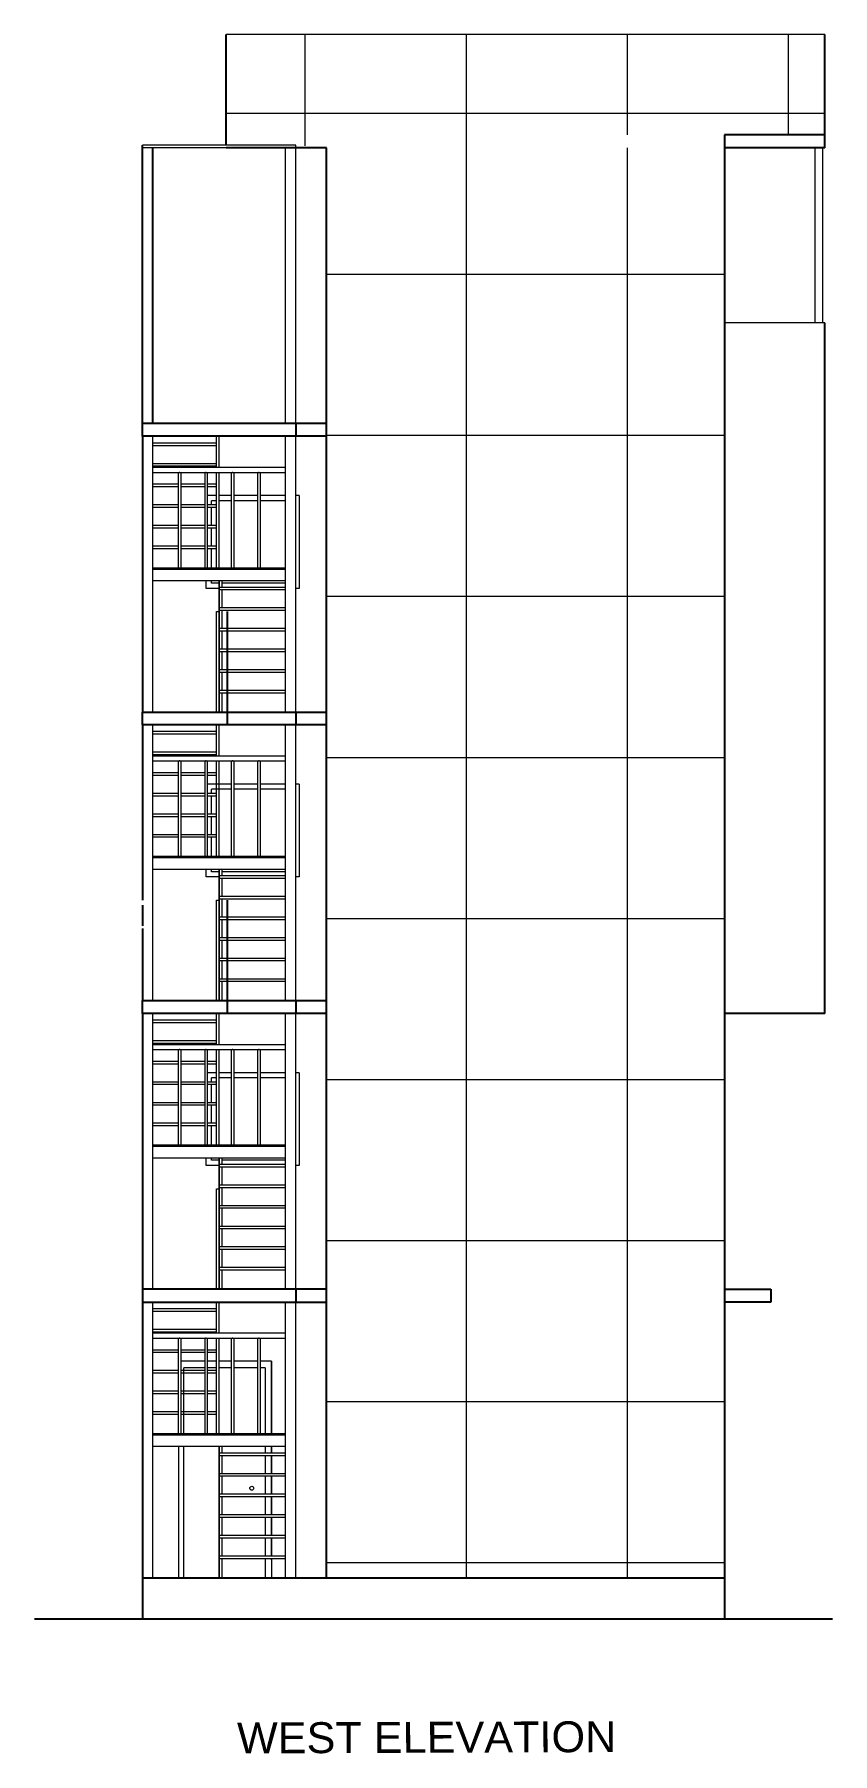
# Model space of a CAD drawing. Header units: inches. Extents: x 151827 to 346502, y -56182 to -23217.
# Drawn here: x 165686 to 165995, y -27504 to -26837 of the extents above; entities that cross this region are included whole.
import ezdxf

# ---------------------------------------------------------------- set-up
doc = ezdxf.new("R2010")
doc.units = ezdxf.units.IN
doc.header["$LTSCALE"] = 5
doc.header["$MEASUREMENT"] = 0
for name, color, linetype, lineweight in [('A-WALL', 7, 'Continuous', 9), ('DOOR', 62, 'Continuous', 0), ('Railing', 43, 'Continuous', 18), ('win', 5, 'Continuous', 18)]:
    doc.layers.add(name, color=color, linetype=linetype, lineweight=lineweight)
doc.layers.add('column', color=4, linetype='Continuous')
doc.layers.add('WALL', color=7, linetype='Continuous')
doc.styles.add('DIMTEXT', font='arial.ttf', dxfattribs={"height": 8})

msp = doc.modelspace()

# ---------------------------------------------------------------- hatches: boundary and pattern name
at = {"layer": 'A-WALL', "ltscale": 5}
h = msp.add_hatch(dxfattribs=at)
h.set_pattern_fill('ANSI37', color=256, scale=500, angle=45)
h.set_pattern_definition([(90, (-8834.364, 757.605), (-62.5, 0), []), (180, (-8834.364, 757.605), (-4e-15, -62.5), [])])
h.paths.add_polyline_path([(165953.27, -26948.76), (165953.27, -26880.76), (165903.74, -26880.76), (165903.74, -26875.76), (165992.27, -26875.76), (165992.27, -26836.76), (165883.26, -26836.76), (165759.99, -26836.76), (165759.99, -26879.76), (165786.99, -26879.76), (165798.99, -26880.76), (165798.99, -26948.76), (165798.99, -27435.76), (165953.27, -27435.76)])

# ---------------------------------------------------------------- linework, layer by layer
for p, q in [((165786.99, -26879.76, -72.71), (165727.6, -26879.76, -72.71)), ((165759.99, -26880.76, -72.71), (165727.6, -26880.76, -72.71)), ((165782.99, -26987.76, -72.71), (165782.99, -26880.76, -72.71)), ((165786.99, -26987.76, -72.71), (165786.99, -26879.76, -72.71)), ((165988.52, -26948.76, -72.71), (165988.52, -26880.76, -72.71)), ((165991.52, -26948.76, -72.71), (165991.52, -26880.76, -72.71)), ((165731.6, -27099.76, -72.71), (165731.6, -26992.76, -72.71)), ((165731.6, -26995.26, -72.71), (165756.3, -26995.26, -72.71)), ((165731.6, -26996.26, -72.71), (165756.3, -26996.26, -72.71)), ((165756.3, -27004.76, -72.71), (165756.3, -26992.76, -72.71)), ((165757.3, -27004.76, -72.71), (165757.3, -26992.76, -72.71)), ((165782.99, -27099.76, -72.71), (165782.99, -26992.76, -72.71)), ((165786.99, -27099.76, -72.71), (165786.99, -26992.76, -72.71)), ((165731.6, -27003.26, -72.71), (165756.3, -27003.26, -72.71)), ((165731.6, -27004.26, -72.71), (165756.3, -27004.26, -72.71)), ((165731.6, -27004.76, -72.71), (165782.99, -27004.76, -72.71)), ((165731.6, -27006.76, -72.71), (165782.99, -27006.76, -72.71)), ((165741.38, -27006.76, -72.71), (165741.38, -27043.76, -72.71)), ((165742.38, -27006.76, -72.71), (165742.38, -27043.76, -72.71)), ((165751.66, -27006.76, -72.71), (165751.66, -27043.76, -72.71)), ((165752.66, -27006.76, -72.71), (165752.66, -27043.76, -72.71)), ((165756.3, -27043.76, -72.71), (165756.3, -27006.76, -72.71)), ((165757.3, -27043.76, -72.71), (165757.3, -27006.76, -72.71)), ((165761.93, -27006.76, -72.71), (165761.93, -27043.76, -72.71)), ((165762.93, -27006.76, -72.71), (165762.93, -27043.76, -72.71)), ((165772.21, -27006.76, -72.71), (165772.21, -27043.76, -72.71)), ((165773.21, -27006.76, -72.71), (165773.21, -27043.76, -72.71)), ((165731.6, -27011.26, -72.71), (165741.38, -27011.26, -72.71)), ((165731.6, -27012.26, -72.71), (165741.38, -27012.26, -72.71)), ((165742.38, -27011.26, -72.71), (165751.66, -27011.26, -72.71)), ((165742.38, -27012.26, -72.71), (165751.66, -27012.26, -72.71)), ((165752.66, -27011.26, -72.71), (165756.3, -27011.26, -72.71)), ((165752.66, -27012.26, -72.71), (165756.3, -27012.26, -72.71)), ((165731.6, -27019.26, -72.71), (165741.38, -27019.26, -72.71)), ((165731.6, -27020.26, -72.71), (165741.38, -27020.26, -72.71)), ((165742.38, -27019.26, -72.71), (165751.66, -27019.26, -72.71)), ((165742.38, -27020.26, -72.71), (165751.66, -27020.26, -72.71)), ((165752.66, -27019.26, -72.71), (165756.3, -27019.26, -72.71)), ((165752.66, -27020.26, -72.71), (165756.3, -27020.26, -72.71)), ((165731.6, -27027.26, -72.71), (165741.38, -27027.26, -72.71)), ((165731.6, -27028.26, -72.71), (165741.38, -27028.26, -72.71)), ((165742.38, -27027.26, -72.71), (165751.66, -27027.26, -72.71)), ((165742.38, -27028.26, -72.71), (165751.66, -27028.26, -72.71)), ((165752.66, -27027.26, -72.71), (165756.3, -27027.26, -72.71)), ((165752.66, -27028.26, -72.71), (165756.3, -27028.26, -72.71)), ((165731.6, -27035.26, -72.71), (165741.38, -27035.26, -72.71)), ((165731.6, -27036.26, -72.71), (165741.38, -27036.26, -72.71)), ((165742.38, -27035.26, -72.71), (165751.66, -27035.26, -72.71)), ((165742.38, -27036.26, -72.71), (165751.66, -27036.26, -72.71)), ((165752.66, -27035.26, -72.71), (165756.3, -27035.26, -72.71)), ((165752.66, -27036.26, -72.71), (165756.3, -27036.26, -72.71)), ((165731.6, -27043.76, -72.71), (165757.3, -27043.76, -72.71)), ((165757.3, -27043.76, -72.71), (165782.99, -27043.76, -72.71)), ((165731.6, -27044.26, -72.71), (165757.3, -27044.26, -72.71)), ((165731.6, -27048.76, -72.71), (165757.3, -27048.76, -72.71)), ((165757.3, -27044.26, -72.71), (165782.99, -27044.26, -72.71)), ((165757.3, -27048.76, -72.71), (165757.3, -27099.76, -72.71)), ((165757.3, -27099.76, -72.71), (165757.3, -27048.76, -72.71)), ((165757.3, -27048.76, -72.71), (165782.99, -27048.76, -72.71)), ((165758.3, -27048.76, -72.71), (165758.3, -27051.26, -72.71)), ((165757.3, -27051.26, -72.71), (165782.99, -27051.26, -72.71)), ((165757.3, -27052.26, -72.71), (165782.99, -27052.26, -72.71)), ((165758.3, -27052.26, -72.71), (165758.3, -27059.26, -72.71)), ((165758.3, -27052.26, -72.71), (165758.3, -27059.26, -72.71)), ((165756.3, -27099.76, -72.71), (165756.3, -27060.76, -72.71)), ((165756.3, -27060.76, -72.71), (165757.3, -27060.76, -72.71)), ((165757.3, -27059.26, -72.71), (165782.99, -27059.26, -72.71)), ((165757.3, -27060.26, -72.71), (165782.99, -27060.26, -72.71)), ((165758.3, -27060.26, -72.71), (165758.3, -27067.26, -72.71)), ((165758.3, -27060.26, -72.71), (165758.3, -27067.26, -72.71)), ((165757.3, -27067.26, -72.71), (165782.99, -27067.26, -72.71)), ((165757.3, -27068.26, -72.71), (165782.99, -27068.26, -72.71)), ((165758.3, -27068.26, -72.71), (165758.3, -27075.26, -72.71)), ((165758.3, -27068.26, -72.71), (165758.3, -27075.26, -72.71)), ((165757.3, -27075.26, -72.71), (165782.99, -27075.26, -72.71)), ((165757.3, -27076.26, -72.71), (165782.99, -27076.26, -72.71)), ((165758.3, -27076.26, -72.71), (165758.3, -27083.26, -72.71)), ((165758.3, -27076.26, -72.71), (165758.3, -27083.26, -72.71)), ((165757.3, -27083.26, -72.71), (165782.99, -27083.26, -72.71)), ((165757.3, -27084.26, -72.71), (165782.99, -27084.26, -72.71)), ((165758.3, -27084.26, -72.71), (165758.3, -27091.26, -72.71)), ((165758.3, -27084.26, -72.71), (165758.3, -27091.26, -72.71)), ((165757.3, -27091.26, -72.71), (165782.99, -27091.26, -72.71)), ((165757.3, -27092.26, -72.71), (165782.99, -27092.26, -72.71)), ((165758.3, -27092.26, -72.71), (165758.3, -27099.76, -72.71)), ((165758.3, -27092.26, -72.71), (165758.3, -27099.76, -72.71)), ((165731.6, -27211.76, -72.71), (165731.6, -27104.76, -72.71)), ((165731.6, -27107.26, -72.71), (165756.3, -27107.26, -72.71)), ((165731.6, -27108.26, -72.71), (165756.3, -27108.26, -72.71)), ((165756.3, -27116.76, -72.71), (165756.3, -27104.76, -72.71)), ((165757.3, -27116.76, -72.71), (165757.3, -27104.76, -72.71)), ((165782.99, -27211.76, -72.71), (165782.99, -27104.76, -72.71)), ((165786.99, -27211.76, -72.71), (165786.99, -27104.76, -72.71)), ((165731.6, -27115.26, -72.71), (165756.3, -27115.26, -72.71)), ((165731.6, -27116.26, -72.71), (165756.3, -27116.26, -72.71)), ((165731.6, -27116.76, -72.71), (165782.99, -27116.76, -72.71)), ((165731.6, -27118.76, -72.71), (165782.99, -27118.76, -72.71)), ((165731.6, -27123.26, -72.71), (165741.38, -27123.26, -72.71)), ((165741.38, -27118.76, -72.71), (165741.38, -27155.76, -72.71)), ((165742.38, -27118.76, -72.71), (165742.38, -27155.76, -72.71)), ((165742.38, -27123.26, -72.71), (165751.66, -27123.26, -72.71)), ((165751.66, -27118.76, -72.71), (165751.66, -27155.76, -72.71)), ((165752.66, -27118.76, -72.71), (165752.66, -27155.76, -72.71)), ((165752.66, -27123.26, -72.71), (165756.3, -27123.26, -72.71)), ((165756.3, -27155.76, -72.71), (165756.3, -27118.76, -72.71)), ((165757.3, -27155.76, -72.71), (165757.3, -27118.76, -72.71)), ((165761.93, -27118.76, -72.71), (165761.93, -27155.76, -72.71)), ((165762.93, -27118.76, -72.71), (165762.93, -27155.76, -72.71)), ((165772.21, -27118.76, -72.71), (165772.21, -27155.76, -72.71)), ((165773.21, -27118.76, -72.71), (165773.21, -27155.76, -72.71)), ((165731.6, -27124.26, -72.71), (165741.38, -27124.26, -72.71)), ((165742.38, -27124.26, -72.71), (165751.66, -27124.26, -72.71)), ((165752.66, -27124.26, -72.71), (165756.3, -27124.26, -72.71)), ((165731.6, -27131.26, -72.71), (165741.38, -27131.26, -72.71)), ((165731.6, -27132.26, -72.71), (165741.38, -27132.26, -72.71)), ((165742.38, -27131.26, -72.71), (165751.66, -27131.26, -72.71)), ((165742.38, -27132.26, -72.71), (165751.66, -27132.26, -72.71)), ((165752.66, -27131.26, -72.71), (165756.3, -27131.26, -72.71)), ((165752.66, -27132.26, -72.71), (165756.3, -27132.26, -72.71)), ((165731.6, -27139.26, -72.71), (165741.38, -27139.26, -72.71)), ((165731.6, -27140.26, -72.71), (165741.38, -27140.26, -72.71)), ((165742.38, -27139.26, -72.71), (165751.66, -27139.26, -72.71)), ((165742.38, -27140.26, -72.71), (165751.66, -27140.26, -72.71)), ((165752.66, -27139.26, -72.71), (165756.3, -27139.26, -72.71)), ((165752.66, -27140.26, -72.71), (165756.3, -27140.26, -72.71)), ((165731.6, -27147.26, -72.71), (165741.38, -27147.26, -72.71)), ((165731.6, -27148.26, -72.71), (165741.38, -27148.26, -72.71)), ((165742.38, -27147.26, -72.71), (165751.66, -27147.26, -72.71)), ((165742.38, -27148.26, -72.71), (165751.66, -27148.26, -72.71)), ((165752.66, -27147.26, -72.71), (165756.3, -27147.26, -72.71)), ((165752.66, -27148.26, -72.71), (165756.3, -27148.26, -72.71)), ((165731.6, -27155.76, -72.71), (165757.3, -27155.76, -72.71)), ((165731.6, -27156.26, -72.71), (165757.3, -27156.26, -72.71)), ((165757.3, -27155.76, -72.71), (165782.99, -27155.76, -72.71)), ((165757.3, -27156.26, -72.71), (165782.99, -27156.26, -72.71)), ((165731.6, -27160.76, -72.71), (165757.3, -27160.76, -72.71)), ((165757.3, -27160.76, -72.71), (165757.3, -27211.76, -72.71)), ((165757.3, -27211.76, -72.71), (165757.3, -27160.76, -72.71)), ((165757.3, -27160.76, -72.71), (165782.99, -27160.76, -72.71)), ((165757.3, -27163.26, -72.71), (165782.99, -27163.26, -72.71)), ((165758.3, -27160.76, -72.71), (165758.3, -27163.26, -72.71)), ((165757.3, -27164.26, -72.71), (165782.99, -27164.26, -72.71)), ((165758.3, -27164.26, -72.71), (165758.3, -27171.26, -72.71)), ((165758.3, -27164.26, -72.71), (165758.3, -27171.26, -72.71)), ((165756.3, -27211.76, -72.71), (165756.3, -27172.76, -72.71)), ((165756.3, -27172.76, -72.71), (165757.3, -27172.76, -72.71)), ((165757.3, -27171.26, -72.71), (165782.99, -27171.26, -72.71)), ((165757.3, -27172.26, -72.71), (165782.99, -27172.26, -72.71)), ((165758.3, -27172.26, -72.71), (165758.3, -27179.26, -72.71)), ((165758.3, -27172.26, -72.71), (165758.3, -27179.26, -72.71)), ((165757.3, -27179.26, -72.71), (165782.99, -27179.26, -72.71)), ((165757.3, -27180.26, -72.71), (165782.99, -27180.26, -72.71)), ((165758.3, -27180.26, -72.71), (165758.3, -27187.26, -72.71)), ((165758.3, -27180.26, -72.71), (165758.3, -27187.26, -72.71)), ((165757.3, -27187.26, -72.71), (165782.99, -27187.26, -72.71)), ((165757.3, -27188.26, -72.71), (165782.99, -27188.26, -72.71)), ((165758.3, -27188.26, -72.71), (165758.3, -27195.26, -72.71)), ((165758.3, -27188.26, -72.71), (165758.3, -27195.26, -72.71)), ((165757.3, -27195.26, -72.71), (165782.99, -27195.26, -72.71)), ((165757.3, -27196.26, -72.71), (165782.99, -27196.26, -72.71)), ((165758.3, -27196.26, -72.71), (165758.3, -27203.26, -72.71)), ((165758.3, -27196.26, -72.71), (165758.3, -27203.26, -72.71)), ((165757.3, -27203.26, -72.71), (165782.99, -27203.26, -72.71)), ((165757.3, -27204.26, -72.71), (165782.99, -27204.26, -72.71)), ((165758.3, -27204.26, -72.71), (165758.3, -27211.76, -72.71)), ((165758.3, -27204.26, -72.71), (165758.3, -27211.76, -72.71)), ((165731.6, -27323.76, -72.71), (165731.6, -27216.76, -72.71)), ((165756.3, -27228.76, -72.71), (165756.3, -27216.76, -72.71)), ((165757.3, -27228.76, -72.71), (165757.3, -27216.76, -72.71)), ((165782.99, -27323.76, -72.71), (165782.99, -27216.76, -72.71)), ((165786.99, -27323.76, -72.71), (165786.99, -27216.76, -72.71)), ((165731.6, -27219.26, -72.71), (165756.3, -27219.26, -72.71)), ((165731.6, -27220.26, -72.71), (165756.3, -27220.26, -72.71)), ((165731.6, -27227.26, -72.71), (165756.3, -27227.26, -72.71)), ((165731.6, -27228.26, -72.71), (165756.3, -27228.26, -72.71)), ((165731.6, -27228.76, -72.71), (165782.99, -27228.76, -72.71)), ((165731.6, -27230.76, -72.71), (165782.99, -27230.76, -72.71)), ((165741.38, -27230.76, -72.71), (165741.38, -27267.76, -72.71)), ((165742.38, -27230.76, -72.71), (165742.38, -27267.76, -72.71)), ((165751.66, -27230.76, -72.71), (165751.66, -27267.76, -72.71)), ((165752.66, -27230.76, -72.71), (165752.66, -27267.76, -72.71)), ((165756.3, -27267.76, -72.71), (165756.3, -27230.76, -72.71)), ((165757.3, -27267.76, -72.71), (165757.3, -27230.76, -72.71)), ((165761.93, -27230.76, -72.71), (165761.93, -27267.76, -72.71)), ((165762.93, -27230.76, -72.71), (165762.93, -27267.76, -72.71)), ((165772.21, -27230.76, -72.71), (165772.21, -27267.76, -72.71)), ((165773.21, -27230.76, -72.71), (165773.21, -27267.76, -72.71)), ((165731.6, -27235.26, -72.71), (165741.38, -27235.26, -72.71)), ((165731.6, -27236.26, -72.71), (165741.38, -27236.26, -72.71)), ((165742.38, -27235.26, -72.71), (165751.66, -27235.26, -72.71)), ((165742.38, -27236.26, -72.71), (165751.66, -27236.26, -72.71)), ((165752.66, -27235.26, -72.71), (165756.3, -27235.26, -72.71)), ((165752.66, -27236.26, -72.71), (165756.3, -27236.26, -72.71)), ((165731.6, -27243.26, -72.71), (165741.38, -27243.26, -72.71)), ((165742.38, -27243.26, -72.71), (165751.66, -27243.26, -72.71)), ((165752.66, -27243.26, -72.71), (165756.3, -27243.26, -72.71)), ((165731.6, -27244.26, -72.71), (165741.38, -27244.26, -72.71)), ((165742.38, -27244.26, -72.71), (165751.66, -27244.26, -72.71)), ((165752.66, -27244.26, -72.71), (165756.3, -27244.26, -72.71)), ((165731.6, -27251.26, -72.71), (165741.38, -27251.26, -72.71)), ((165731.6, -27252.26, -72.71), (165741.38, -27252.26, -72.71)), ((165742.38, -27251.26, -72.71), (165751.66, -27251.26, -72.71)), ((165742.38, -27252.26, -72.71), (165751.66, -27252.26, -72.71)), ((165752.66, -27251.26, -72.71), (165756.3, -27251.26, -72.71)), ((165752.66, -27252.26, -72.71), (165756.3, -27252.26, -72.71)), ((165731.6, -27259.26, -72.71), (165741.38, -27259.26, -72.71)), ((165731.6, -27260.26, -72.71), (165741.38, -27260.26, -72.71)), ((165742.38, -27259.26, -72.71), (165751.66, -27259.26, -72.71)), ((165742.38, -27260.26, -72.71), (165751.66, -27260.26, -72.71)), ((165752.66, -27259.26, -72.71), (165756.3, -27259.26, -72.71)), ((165752.66, -27260.26, -72.71), (165756.3, -27260.26, -72.71)), ((165731.6, -27267.76, -72.71), (165757.3, -27267.76, -72.71)), ((165731.6, -27268.26, -72.71), (165757.3, -27268.26, -72.71)), ((165757.3, -27267.76, -72.71), (165782.99, -27267.76, -72.71)), ((165757.3, -27268.26, -72.71), (165782.99, -27268.26, -72.71)), ((165731.6, -27272.76, -72.71), (165757.3, -27272.76, -72.71)), ((165757.3, -27272.76, -72.71), (165757.3, -27323.76, -72.71)), ((165757.3, -27323.76, -72.71), (165757.3, -27272.76, -72.71)), ((165757.3, -27272.76, -72.71), (165782.99, -27272.76, -72.71)), ((165757.3, -27275.26, -72.71), (165782.99, -27275.26, -72.71)), ((165757.3, -27276.26, -72.71), (165782.99, -27276.26, -72.71)), ((165758.3, -27272.76, -72.71), (165758.3, -27275.26, -72.71)), ((165758.3, -27272.76, -72.71), (165758.3, -27275.26, -72.71)), ((165758.3, -27276.26, -72.71), (165758.3, -27283.26, -72.71)), ((165758.3, -27276.26, -72.71), (165758.3, -27283.26, -72.71)), ((165757.3, -27283.26, -72.71), (165782.99, -27283.26, -72.71)), ((165756.3, -27323.76, -72.71), (165756.3, -27284.76, -72.71)), ((165756.3, -27284.76, -72.71), (165757.3, -27284.76, -72.71)), ((165757.3, -27284.26, -72.71), (165782.99, -27284.26, -72.71)), ((165758.3, -27284.26, -72.71), (165758.3, -27291.26, -72.71)), ((165758.3, -27284.26, -72.71), (165758.3, -27291.26, -72.71)), ((165757.3, -27291.26, -72.71), (165782.99, -27291.26, -72.71)), ((165757.3, -27292.26, -72.71), (165782.99, -27292.26, -72.71)), ((165758.3, -27292.26, -72.71), (165758.3, -27299.26, -72.71)), ((165758.3, -27292.26, -72.71), (165758.3, -27299.26, -72.71)), ((165757.3, -27299.26, -72.71), (165782.99, -27299.26, -72.71)), ((165757.3, -27300.26, -72.71), (165782.99, -27300.26, -72.71)), ((165758.3, -27300.26, -72.71), (165758.3, -27307.26, -72.71)), ((165758.3, -27300.26, -72.71), (165758.3, -27307.26, -72.71)), ((165757.3, -27307.26, -72.71), (165782.99, -27307.26, -72.71)), ((165757.3, -27308.26, -72.71), (165782.99, -27308.26, -72.71)), ((165758.3, -27308.26, -72.71), (165758.3, -27315.26, -72.71)), ((165758.3, -27308.26, -72.71), (165758.3, -27315.26, -72.71)), ((165757.3, -27315.26, -72.71), (165782.99, -27315.26, -72.71)), ((165757.3, -27316.26, -72.71), (165782.99, -27316.26, -72.71)), ((165758.3, -27316.26, -72.71), (165758.3, -27323.76, -72.71)), ((165758.3, -27316.26, -72.71), (165758.3, -27323.76, -72.71)), ((165727.6, -27435.76, -72.71), (165727.6, -27328.76, -72.71)), ((165731.6, -27435.76, -72.71), (165731.6, -27328.76, -72.71)), ((165756.3, -27340.76, -72.71), (165756.3, -27328.76, -72.71)), ((165757.3, -27340.76, -72.71), (165757.3, -27328.76, -72.71)), ((165782.99, -27435.76, -72.71), (165782.99, -27328.76, -72.71)), ((165786.99, -27435.76, -72.71), (165786.99, -27328.76, -72.71)), ((165731.6, -27331.26, -72.71), (165756.3, -27331.26, -72.71)), ((165731.6, -27332.26, -72.71), (165756.3, -27332.26, -72.71)), ((165731.6, -27339.26, -72.71), (165756.3, -27339.26, -72.71)), ((165731.6, -27340.26, -72.71), (165756.3, -27340.26, -72.71)), ((165731.6, -27340.76, -72.71), (165782.99, -27340.76, -72.71)), ((165731.6, -27342.76, -72.71), (165782.99, -27342.76, -72.71)), ((165741.38, -27342.76, -72.71), (165741.38, -27379.76, -72.71)), ((165742.38, -27342.76, -72.71), (165742.38, -27379.76, -72.71)), ((165751.66, -27342.76, -72.71), (165751.66, -27379.76, -72.71)), ((165752.66, -27342.76, -72.71), (165752.66, -27379.76, -72.71)), ((165756.3, -27379.76, -72.71), (165756.3, -27342.76, -72.71)), ((165757.3, -27379.76, -72.71), (165757.3, -27342.76, -72.71)), ((165761.93, -27342.76, -72.71), (165761.93, -27379.76, -72.71)), ((165762.93, -27342.76, -72.71), (165762.93, -27379.76, -72.71)), ((165772.21, -27342.76, -72.71), (165772.21, -27379.76, -72.71)), ((165773.21, -27342.76, -72.71), (165773.21, -27379.76, -72.71)), ((165731.6, -27347.26, -72.71), (165741.38, -27347.26, -72.71)), ((165731.6, -27348.26, -72.71), (165741.38, -27348.26, -72.71)), ((165742.38, -27347.26, -72.71), (165751.66, -27347.26, -72.71)), ((165742.38, -27348.26, -72.71), (165751.66, -27348.26, -72.71)), ((165752.66, -27347.26, -72.71), (165756.3, -27347.26, -72.71)), ((165752.66, -27348.26, -72.71), (165756.3, -27348.26, -72.71)), ((165731.6, -27355.26, -72.71), (165741.38, -27355.26, -72.71)), ((165731.6, -27356.26, -72.71), (165741.38, -27356.26, -72.71)), ((165742.38, -27355.26, -72.71), (165751.66, -27355.26, -72.71)), ((165742.38, -27356.26, -72.71), (165751.66, -27356.26, -72.71)), ((165752.66, -27355.26, -72.71), (165756.3, -27355.26, -72.71)), ((165752.66, -27356.26, -72.71), (165756.3, -27356.26, -72.71)), ((165731.6, -27363.26, -72.71), (165741.38, -27363.26, -72.71)), ((165742.38, -27363.26, -72.71), (165751.66, -27363.26, -72.71)), ((165752.66, -27363.26, -72.71), (165756.3, -27363.26, -72.71)), ((165731.6, -27364.26, -72.71), (165741.38, -27364.26, -72.71)), ((165742.38, -27364.26, -72.71), (165751.66, -27364.26, -72.71)), ((165752.66, -27364.26, -72.71), (165756.3, -27364.26, -72.71)), ((165731.6, -27371.26, -72.71), (165741.38, -27371.26, -72.71)), ((165731.6, -27372.26, -72.71), (165741.38, -27372.26, -72.71)), ((165742.38, -27371.26, -72.71), (165751.66, -27371.26, -72.71)), ((165742.38, -27372.26, -72.71), (165751.66, -27372.26, -72.71)), ((165752.66, -27371.26, -72.71), (165756.3, -27371.26, -72.71)), ((165752.66, -27372.26, -72.71), (165756.3, -27372.26, -72.71)), ((165731.6, -27379.76, -72.71), (165757.3, -27379.76, -72.71)), ((165731.6, -27380.26, -72.71), (165757.3, -27380.26, -72.71)), ((165757.3, -27379.76, -72.71), (165782.99, -27379.76, -72.71)), ((165757.3, -27380.26, -72.71), (165782.99, -27380.26, -72.71)), ((165731.6, -27384.76, -72.71), (165757.3, -27384.76, -72.71)), ((165757.3, -27384.76, -72.71), (165757.3, -27435.76, -72.71)), ((165757.3, -27435.76, -72.71), (165757.3, -27384.76, -72.71)), ((165757.3, -27384.76, -72.71), (165782.99, -27384.76, -72.71)), ((165757.3, -27387.26, -72.71), (165782.99, -27387.26, -72.71)), ((165757.3, -27388.26, -72.71), (165782.99, -27388.26, -72.71)), ((165758.3, -27384.76, -72.71), (165758.3, -27387.26, -72.71)), ((165758.3, -27388.26, -72.71), (165758.3, -27395.26, -72.71)), ((165758.3, -27388.26, -72.71), (165758.3, -27395.26, -72.71)), ((165757.3, -27395.26, -72.71), (165782.99, -27395.26, -72.71)), ((165757.3, -27396.26, -72.71), (165782.99, -27396.26, -72.71)), ((165758.3, -27396.26, -72.71), (165758.3, -27403.26, -72.71)), ((165758.3, -27396.26, -72.71), (165758.3, -27403.26, -72.71)), ((165757.3, -27403.26, -72.71), (165782.99, -27403.26, -72.71)), ((165757.3, -27404.26, -72.71), (165782.99, -27404.26, -72.71)), ((165758.3, -27404.26, -72.71), (165758.3, -27411.26, -72.71)), ((165758.3, -27404.26, -72.71), (165758.3, -27411.26, -72.71)), ((165757.3, -27411.26, -72.71), (165782.99, -27411.26, -72.71)), ((165757.3, -27412.26, -72.71), (165782.99, -27412.26, -72.71)), ((165758.3, -27412.26, -72.71), (165758.3, -27419.26, -72.71)), ((165758.3, -27412.26, -72.71), (165758.3, -27419.26, -72.71)), ((165757.3, -27419.26, -72.71), (165782.99, -27419.26, -72.71)), ((165757.3, -27420.26, -72.71), (165782.99, -27420.26, -72.71)), ((165758.3, -27420.26, -72.71), (165758.3, -27427.26, -72.71)), ((165758.3, -27420.26, -72.71), (165758.3, -27427.26, -72.71)), ((165757.3, -27427.26, -72.71), (165782.99, -27427.26, -72.71)), ((165757.3, -27428.26, -72.71), (165782.99, -27428.26, -72.71)), ((165758.3, -27428.26, -72.71), (165758.3, -27435.76, -72.71)), ((165758.3, -27428.26, -72.71), (165758.3, -27435.76, -72.71))]:
    msp.add_line(p, q, dxfattribs=at)
msp.add_circle((165769.95, -27401.01, -72.71), 0.766, dxfattribs=at)
at = {"layer": 'A-WALL'}
for p in [(165741.88, -27006.76, -72.71), (165752.16, -27006.76, -72.71), (165762.43, -27006.76, -72.71), (165772.71, -27006.76, -72.71), (165741.88, -27118.76, -72.71), (165752.16, -27118.76, -72.71), (165762.43, -27118.76, -72.71), (165772.71, -27118.76, -72.71), (165741.88, -27230.76, -72.71), (165752.16, -27230.76, -72.71), (165762.43, -27230.76, -72.71), (165772.71, -27230.76, -72.71), (165741.88, -27342.76, -72.71), (165752.16, -27342.76, -72.71), (165762.43, -27342.76, -72.71), (165772.71, -27342.76, -72.71)]:
    msp.add_point(p, dxfattribs=at)
at = {"layer": 'DOOR', "lineweight": 13}
for p, q in [((165751.66, -27351.76, -72.71), (165742.38, -27351.76, -72.71)), ((165743.6, -27379.76, -72.71), (165743.6, -27354.26, -72.71)), ((165751.66, -27354.26, -72.71), (165743.6, -27354.26, -72.71)), ((165756.3, -27351.76, -72.71), (165752.66, -27351.76, -72.71)), ((165756.3, -27354.26, -72.71), (165752.66, -27354.26, -72.71)), ((165761.93, -27351.76, -72.71), (165757.3, -27351.76, -72.71)), ((165761.93, -27354.26, -72.71), (165757.3, -27354.26, -72.71)), ((165772.21, -27351.76, -72.71), (165762.93, -27351.76, -72.71)), ((165772.21, -27354.26, -72.71), (165762.93, -27354.26, -72.71)), ((165777.6, -27351.76, -72.71), (165773.21, -27351.76, -72.71)), ((165775.1, -27354.26, -72.71), (165773.21, -27354.26, -72.71)), ((165775.1, -27354.26, -72.71), (165775.1, -27379.76, -72.71)), ((165777.6, -27379.76, -72.71), (165777.6, -27351.76, -72.71)), ((165777.6, -27351.76, -72.71), (165777.6, -27379.76, -72.71)), ((165741.6, -27435.76, -72.71), (165741.6, -27384.76, -72.71)), ((165743.6, -27435.76, -72.71), (165743.6, -27384.76, -72.71)), ((165775.1, -27384.76, -72.71), (165775.1, -27387.26, -72.71)), ((165775.1, -27388.26, -72.71), (165775.1, -27395.26, -72.71)), ((165777.6, -27387.26, -72.71), (165777.6, -27384.76, -72.71)), ((165777.6, -27384.76, -72.71), (165777.6, -27387.26, -72.71)), ((165777.6, -27395.26, -72.71), (165777.6, -27388.26, -72.71)), ((165777.6, -27388.26, -72.71), (165777.6, -27395.26, -72.71)), ((165775.1, -27396.26, -72.71), (165775.1, -27403.26, -72.71)), ((165777.6, -27403.26, -72.71), (165777.6, -27396.26, -72.71)), ((165777.6, -27396.26, -72.71), (165777.6, -27403.26, -72.71)), ((165775.1, -27404.26, -72.71), (165775.1, -27411.26, -72.71)), ((165777.6, -27411.26, -72.71), (165777.6, -27404.26, -72.71)), ((165777.6, -27404.26, -72.71), (165777.6, -27411.26, -72.71)), ((165775.1, -27412.26, -72.71), (165775.1, -27419.26, -72.71)), ((165777.6, -27419.26, -72.71), (165777.6, -27412.26, -72.71)), ((165777.6, -27412.26, -72.71), (165777.6, -27419.26, -72.71)), ((165775.1, -27420.26, -72.71), (165775.1, -27427.26, -72.71)), ((165777.6, -27427.26, -72.71), (165777.6, -27420.26, -72.71)), ((165777.6, -27420.26, -72.71), (165777.6, -27427.26, -72.71)), ((165775.1, -27428.26, -72.71), (165775.1, -27435.76, -72.71)), ((165777.6, -27428.83, -72.71), (165777.6, -27428.26, -72.71)), ((165777.6, -27428.26, -72.71), (165777.6, -27435.76, -72.71))]:
    msp.add_line(p, q, dxfattribs=at)
at = {"layer": 'Railing', "color": 30}
for p, q in [((165883.26, -26836.76, -72.71), (165759.99, -26836.76, -72.71)), ((165992.27, -26836.76, -72.71), (165883.26, -26836.76, -72.71)), ((165992.27, -26948.76, -72.71), (165953.27, -26948.76, -72.71))]:
    msp.add_line(p, q, dxfattribs=at)
at = {"layer": 'WALL', "color": 2, "linetype": 'ByBlock', "ltscale": 5}
for p, q in [((165759.99, -26879.76, -72.71), (165759.99, -26836.76, -72.71)), ((165992.27, -26875.76, -72.71), (165992.27, -26836.76, -72.71)), ((165992.27, -26875.76, -72.71), (165953.27, -26875.76, -72.71)), ((165953.27, -26875.76, -72.71), (165953.27, -26880.76, -72.71)), ((165992.27, -26880.76, -72.71), (165992.27, -26875.76, -72.71)), ((165727.6, -26987.76, -72.71), (165727.6, -26879.76, -72.71)), ((165731.6, -26987.76, -72.71), (165731.6, -26880.76, -72.71)), ((165798.99, -26880.76, -72.71), (165759.99, -26880.76, -72.71)), ((165798.99, -26948.76, -72.71), (165798.99, -26880.76, -72.71)), ((165953.27, -26880.76, -72.71), (165953.27, -26948.76, -72.71)), ((165992.27, -26880.76, -72.71), (165953.27, -26880.76, -72.71)), ((165798.99, -27435.76, -72.71), (165798.99, -26948.76, -72.71)), ((165953.27, -26948.76, -72.71), (165953.27, -27451.76, -72.71)), ((165992.27, -27211.76, -72.71), (165992.27, -26948.76, -72.71)), ((165798.99, -26987.76, -72.71), (165727.6, -26987.76, -72.71)), ((165727.6, -26992.76, -72.71), (165727.6, -26987.76, -72.71)), ((165786.99, -26987.76, -72.71), (165786.99, -26992.76, -72.71)), ((165727.6, -26992.76, -72.71), (165727.6, -27099.76, -72.71)), ((165798.99, -26992.76, -72.71), (165727.6, -26992.76, -72.71)), ((165760.49, -27104.76, -72.71), (165760.49, -27060.76, -72.71)), ((165727.6, -27099.76, -72.71), (165798.99, -27099.76, -72.71)), ((165727.6, -27104.76, -72.71), (165727.6, -27099.76, -72.71)), ((165786.99, -27099.76, -72.71), (165786.99, -27104.76, -72.71)), ((165727.6, -27104.76, -72.71), (165727.6, -27172.76, -72.71)), ((165798.99, -27104.76, -72.71), (165727.6, -27104.76, -72.71)), ((165727.6, -27174.76, -72.71), (165727.6, -27182.76, -72.71)), ((165760.49, -27216.76, -72.71), (165760.49, -27172.76, -72.71)), ((165727.6, -27183.76, -72.71), (165727.6, -27211.76, -72.71)), ((165727.6, -27211.76, -72.71), (165798.99, -27211.76, -72.71)), ((165727.6, -27216.76, -72.71), (165727.6, -27211.76, -72.71)), ((165727.6, -27216.76, -72.71), (165727.6, -27451.76, -72.71)), ((165798.99, -27216.76, -72.71), (165727.6, -27216.76, -72.71)), ((165786.99, -27211.76, -72.71), (165786.99, -27216.76, -72.71)), ((165992.27, -27216.76, -72.71), (165953.27, -27216.76, -72.71)), ((165992.27, -27216.76, -72.71), (165992.27, -27211.76, -72.71)), ((165727.6, -27323.76, -72.71), (165727.6, -27328.76, -72.71)), ((165798.99, -27323.76, -72.71), (165727.6, -27323.76, -72.71)), ((165786.99, -27323.76, -72.71), (165786.99, -27328.76, -72.71)), ((165953.27, -27323.76, -72.71), (165971.27, -27323.76, -72.71)), ((165971.27, -27323.76, -72.71), (165971.27, -27328.76, -72.71)), ((165727.6, -27328.76, -72.71), (165798.99, -27328.76, -72.71)), ((165971.27, -27328.76, -72.71), (165953.27, -27328.76, -72.71)), ((165727.6, -27435.76, -72.71), (165953.27, -27435.76, -72.71)), ((165685.6, -27451.76, -72.71), (165995.27, -27451.76, -72.71))]:
    msp.add_line(p, q, dxfattribs=at)
at = {"layer": 'win'}
for p, q in [((165756.3, -27015.76, -72.71), (165752.66, -27015.76, -72.71)), ((165761.93, -27015.76, -72.71), (165757.3, -27015.76, -72.71)), ((165772.21, -27015.76, -72.71), (165762.93, -27015.76, -72.71)), ((165782.99, -27015.76, -72.71), (165773.21, -27015.76, -72.71)), ((165788.3, -27015.76, -72.71), (165786.99, -27015.76, -72.71)), ((165788.3, -27015.76, -72.71), (165788.3, -27051.76, -72.71)), ((165756.3, -27017.76, -72.71), (165754.3, -27017.76, -72.71)), ((165754.3, -27019.26, -72.71), (165754.3, -27017.76, -72.71)), ((165754.3, -27027.26, -72.71), (165754.3, -27020.26, -72.71)), ((165761.93, -27017.76, -72.71), (165757.3, -27017.76, -72.71)), ((165772.21, -27017.76, -72.71), (165762.93, -27017.76, -72.71)), ((165782.99, -27017.76, -72.71), (165773.21, -27017.76, -72.71)), ((165754.3, -27035.26, -72.71), (165754.3, -27028.26, -72.71)), ((165754.3, -27044.26, -72.71), (165754.3, -27036.26, -72.71)), ((165752.3, -27051.76, -72.71), (165752.3, -27048.76, -72.71)), ((165754.3, -27049.76, -72.71), (165754.3, -27048.76, -72.71)), ((165757.3, -27049.76, -72.71), (165754.3, -27049.76, -72.71)), ((165782.99, -27049.76, -72.71), (165758.3, -27049.76, -72.71)), ((165757.3, -27051.76, -72.71), (165752.3, -27051.76, -72.71)), ((165788.3, -27051.76, -72.71), (165786.99, -27051.76, -72.71)), ((165761.93, -27127.76, -72.71), (165752.66, -27127.76, -72.71)), ((165761.93, -27129.76, -72.71), (165754.3, -27129.76, -72.71)), ((165754.3, -27131.26, -72.71), (165754.3, -27129.76, -72.71)), ((165772.21, -27127.76, -72.71), (165762.93, -27127.76, -72.71)), ((165772.21, -27129.76, -72.71), (165762.93, -27129.76, -72.71)), ((165782.99, -27127.76, -72.71), (165773.21, -27127.76, -72.71)), ((165782.99, -27129.76, -72.71), (165773.21, -27129.76, -72.71)), ((165788.3, -27127.76, -72.71), (165786.99, -27127.76, -72.71)), ((165788.3, -27127.76, -72.71), (165788.3, -27163.76, -72.71)), ((165754.3, -27139.26, -72.71), (165754.3, -27132.26, -72.71)), ((165754.3, -27147.26, -72.71), (165754.3, -27140.26, -72.71)), ((165754.3, -27155.76, -72.71), (165754.3, -27148.26, -72.71)), ((165752.3, -27163.76, -72.71), (165752.3, -27160.76, -72.71)), ((165757.3, -27163.76, -72.71), (165752.3, -27163.76, -72.71)), ((165754.3, -27161.76, -72.71), (165754.3, -27160.76, -72.71)), ((165757.3, -27161.76, -72.71), (165754.3, -27161.76, -72.71)), ((165782.99, -27161.76, -72.71), (165758.3, -27161.76, -72.71)), ((165788.3, -27163.76, -72.71), (165786.99, -27163.76, -72.71)), ((165756.3, -27239.76, -72.71), (165752.66, -27239.76, -72.71)), ((165756.3, -27241.76, -72.71), (165754.3, -27241.76, -72.71)), ((165754.3, -27243.26, -72.71), (165754.3, -27241.76, -72.71)), ((165761.93, -27239.76, -72.71), (165757.3, -27239.76, -72.71)), ((165761.93, -27241.76, -72.71), (165757.3, -27241.76, -72.71)), ((165772.21, -27239.76, -72.71), (165762.93, -27239.76, -72.71)), ((165772.21, -27241.76, -72.71), (165762.93, -27241.76, -72.71)), ((165782.99, -27239.76, -72.71), (165773.21, -27239.76, -72.71)), ((165782.99, -27241.76, -72.71), (165773.21, -27241.76, -72.71)), ((165788.3, -27239.76, -72.71), (165786.99, -27239.76, -72.71)), ((165788.3, -27239.76, -72.71), (165788.3, -27275.76, -72.71)), ((165754.3, -27251.26, -72.71), (165754.3, -27244.26, -72.71)), ((165754.3, -27259.26, -72.71), (165754.3, -27252.26, -72.71)), ((165754.3, -27267.76, -72.71), (165754.3, -27260.26, -72.71)), ((165752.3, -27275.76, -72.71), (165752.3, -27272.76, -72.71)), ((165757.3, -27275.76, -72.71), (165752.3, -27275.76, -72.71)), ((165754.3, -27273.76, -72.71), (165754.3, -27272.76, -72.71)), ((165757.3, -27273.76, -72.71), (165754.3, -27273.76, -72.71)), ((165782.99, -27273.76, -72.71), (165758.3, -27273.76, -72.71)), ((165788.3, -27275.76, -72.71), (165786.99, -27275.76, -72.71))]:
    msp.add_line(p, q, dxfattribs=at)

# ---------------------------------------------------------------- texts
at = {"layer": 'column', "color": 0, "insert": (165837.75, -27491.69, -72.71), "char_height": 12, "width": 216.2725, "attachment_point": 2, "rotation": 0.20566, "style": 'DIMTEXT'}
msp.add_mtext('WEST ELEVATION', dxfattribs=at)

doc.saveas('drawing.dxf')
